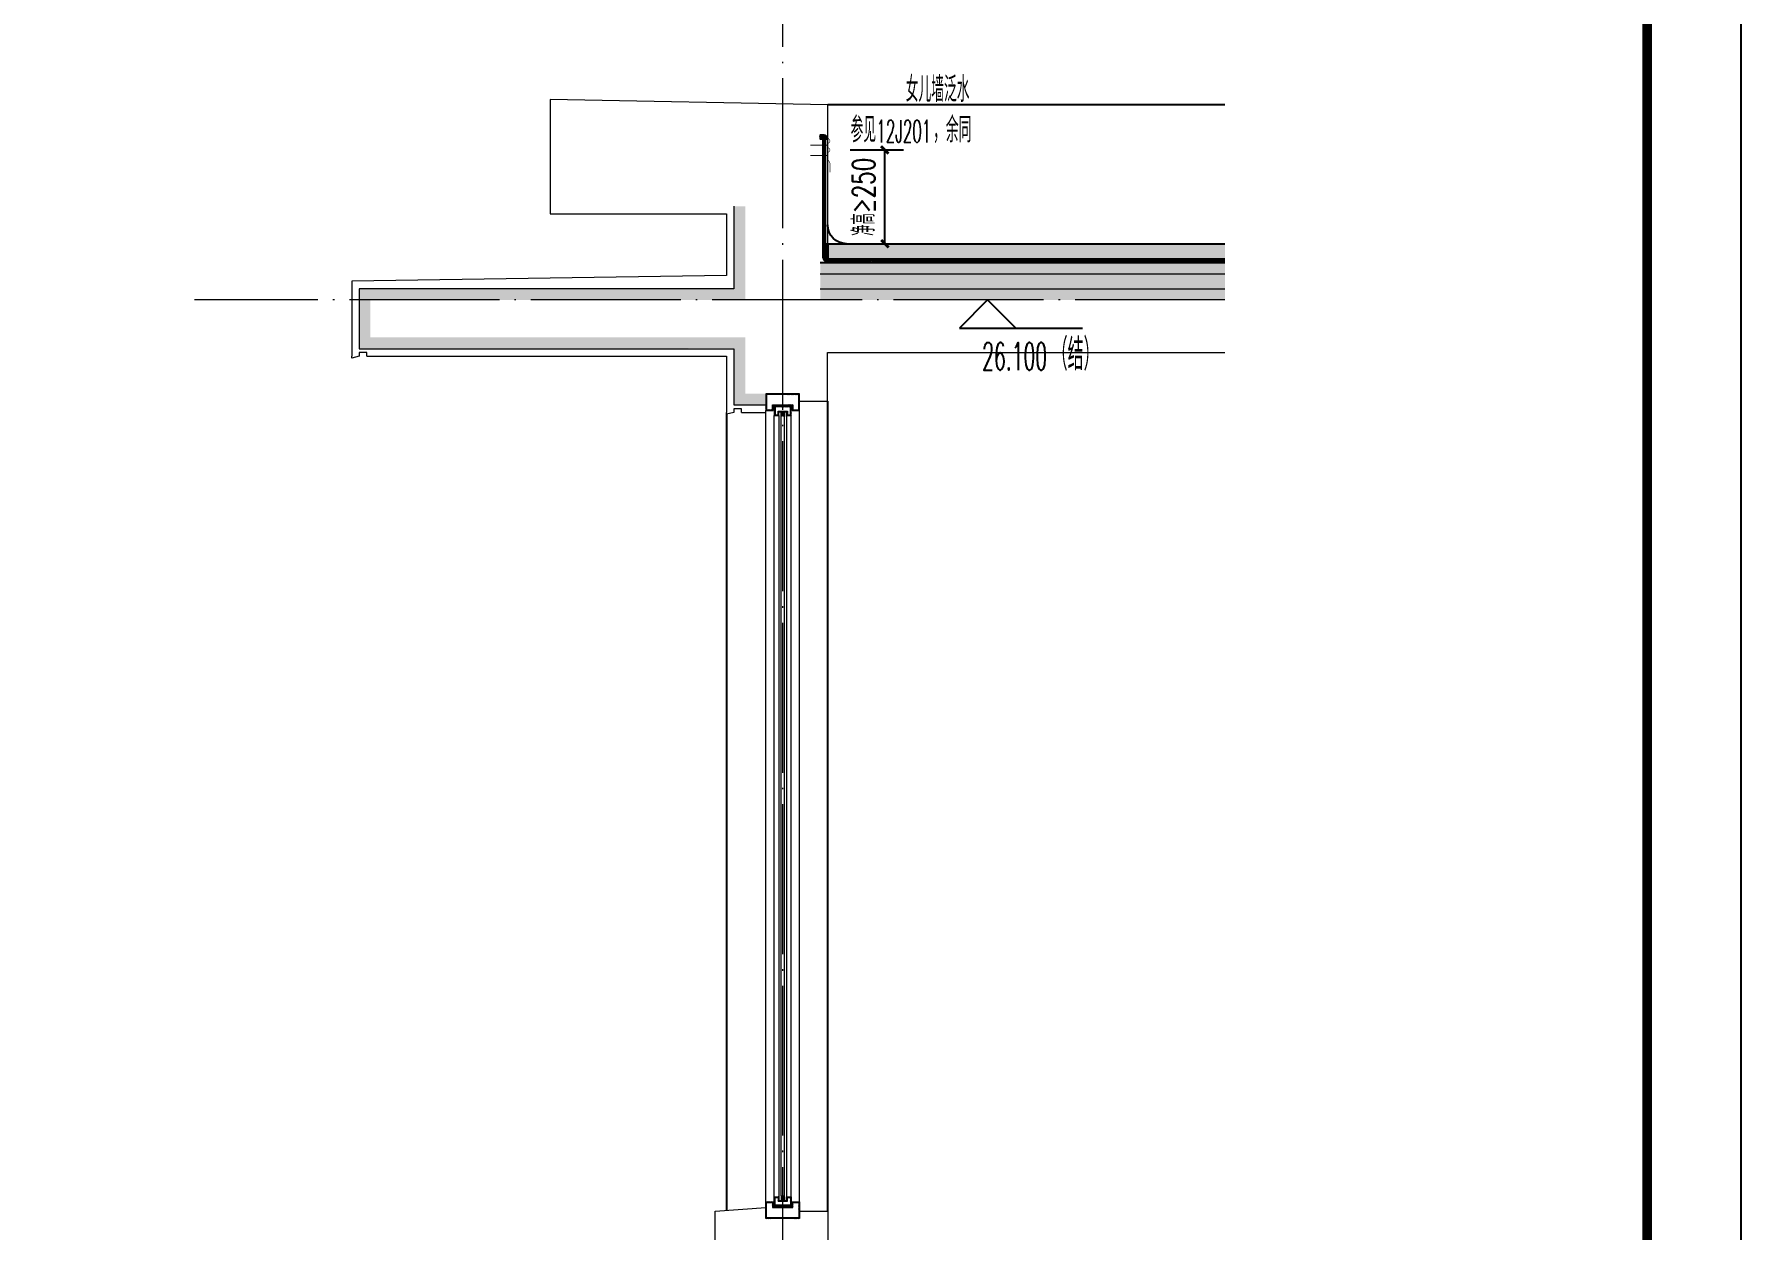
# Model space of a CAD drawing. Extents: x -518115 to 790560, y -210384 to 1628073.
# Drawn here: x 686027 to 690580, y -156280 to -153091 of the extents above; entities that cross this region are included whole.
import ezdxf
from ezdxf.xclip import XClip

# ---------------------------------------------------------------- set-up
doc = ezdxf.new("R2010")
doc.units = 0
doc.header["$LTSCALE"] = 1000
doc.header["$MEASUREMENT"] = 0
doc.header["$XCLIPFRAME"] = 0
doc.linetypes.add('DASH', pattern=[0.35, 0.25, -0.1])
doc.linetypes.add('DOTE', pattern=[2.42, 2, -0.2, 0.02, -0.2])
for name, color, linetype in [('3-屋面构造层', 157, 'Continuous'), ('DIM_ELEV', 3, 'Continuous'), ('DIM_IDEN', 67, 'Continuous'), ('PUB_TEXT', 4, 'Continuous'), ('SURFACE', 6, 'Continuous'), ('图框', 140, 'Continuous'), ('看线', 251, 'Continuous'), ('立面-看线', 251, 'Continuous')]:
    doc.layers.add(name, color=color, linetype=linetype)
for name, color, linetype, lineweight in [('DOTE', 19, 'DOTE', 9), ('PUB_HATCH', 8, 'Continuous', 9), ('S_WINDOW', 144, 'Continuous', 15), ('内粉刷', 37, 'Continuous', 9), ('细细', 250, 'Continuous', 0)]:
    doc.layers.add(name, color=color, linetype=linetype, lineweight=lineweight)
doc.layers.add('yichutu', color=7, linetype='Continuous', true_color=0xffffff, plot=False)
doc.styles.add('_TCH_DIM', font='SIMPLEX.shx', dxfattribs={"width": 0.7, "bigfont": 'GBCBIG.shx'})
doc.styles.add('_TCH_DIM_T3', font='SIMPLEX.shx', dxfattribs={"width": 0.494118, "bigfont": 'GBCBIG.shx'})
doc.dimstyles.new('_TCH_ARCH&&20', dxfattribs={"dimtxt": 59.5, "dimasz": 20, "dimexe": 50, "dimexo": 60, "dimgap": 25.25, "dimtad": 1, "dimdec": 0, "dimzin": 0, "dimdsep": 46, "dimtxsty": '_TCH_DIM_T3', "dimblk": 'ARCHTICK', "dimcen": 0.09, "dimclrt": 7, "dimazin": 2, "dimtfac": 1, "dimtdec": 0, "dimtix": 1, "dimtmove": 2, "dimatfit": 3, "dimfxl": 1, "dimtolj": 1, "dimtzin": 0, "dimarcsym": 0})
pattern_1 = [(315, (-434612.2352, 49780.5296), (-1.767766953, -1.767766953), []), (315, (-434611.0567, 49780.5296), (-1.767766953, -1.767766953), [])]
pattern_2 = [(315, (-434612.2352, 52018.7677), (-1.767766953, -1.767766953), []), (315, (-434611.0567, 52018.7677), (-1.767766953, -1.767766953), [])]

# ---------------------------------------------------------------- blocks, each defined once
blk = doc.blocks.new('yct-1051-594-26275-14850-25-1002.0')
at = {"layer": 'yichutu', "color": 7, "true_color": 0xffffff}
blk.add_lwpolyline([(0, 0), (0, 14850), (26275, 14850), (26275, 0)], close=True, dxfattribs=at)
blk = doc.blocks.new('GFDDDDRG')
at = {"layer": '图框'}
blk.add_lwpolyline([(923309.8, -107437), (923309.8, -159999.5), (893609.8, -159999.5), (893609.8, -107437)], close=True, dxfattribs=at)
blk.add_lwpolyline([(923309.8, -107437), (923309.8, -159999.5), (893609.8, -159999.5), (893609.8, -107437)], close=True, dxfattribs=at)
at = {"layer": '图框', "const_width": 50}
blk.add_lwpolyline([(894109.8, -159499.5), (922809.8, -159499.5), (922809.8, -108687), (894109.8, -108687)], close=True, dxfattribs=at)
blk = doc.blocks.new('FGHFG4334GDFGDFFGGGGGGDFG4G')
at = {"layer": 'SURFACE', "const_width": 2.25}
for points in [[(46.5, 0), (0, 0)], [(46.5, -27.6), (0, -27.6)]]:
    blk.add_lwpolyline(points, dxfattribs=at)
at = {"layer": 'SURFACE', "const_width": 1.5}
blk.add_lwpolyline([(46.5, 17.2, -1), (46.5, 5.2), (46.5, -6.8, -1), (46.5, -18.8), (46.5, -36.8), (52.5, -48), (52.5, -72.8)], format="xyb", dxfattribs=at)
blk = doc.blocks.new('FGDGDGD')
at = {"layer": '3-屋面构造层'}
h = blk.add_hatch(dxfattribs=at)
h.set_pattern_fill('隔热材料01', color=256, scale=7.692308, style=0)
h.set_pattern_definition([(270, (9.5186, 433.228), (3.846153863, -7e-16), [0.385980771, -3.460173092]), (270, (6.637, 433.228), (3.846153863, -7e-16), [0.385980771, -3.460173092]), (90, (8.5996, 430.618), (-3.846153863, 2e-16), [0.385980771, -3.460173092]), (90, (7.556, 430.618), (-3.846153863, 2e-16), [0.385980771, -3.460173092]), (180, (10.002, 430), (-5e-16, -3.846153863), [3.848019248, 0.001865385]), (135, (8.9282, 430.193), (2e-16, 3.846144175), [0.328307694, -5.110980792]), (116.56505, (12.5422, 430.4251), (8.6793e-06, 3.8461487416), [0.215769232, -8.384500037]), (116.56505, (8.696, 430.4251), (8.6793e-06, 3.8461487416), [0.215769232, -8.384500037]), (153.43495, (13.1603, 430), (-8.679e-06, 3.846148742), [0.431538463, -8.168730805]), (153.43495, (9.3142, 430), (-8.679e-06, 3.846148742), [0.431538463, -8.168730805]), (63.43495, (12.4457, 431.0041), (-8.6793e-06, 3.8461487416), [2.054923086, -6.545346183]), (63.43495, (8.5996, 431.0041), (-8.6793e-06, 3.8461487416), [2.054923086, -6.545346183]), (116.56505, (13.3647, 433.228), (8.6793e-06, 3.8461487416), [0.215769232, -8.384500037]), (116.56505, (9.5186, 433.228), (8.6793e-06, 3.8461487416), [0.215769232, -8.384500037]), (135, (9.422, 433.421), (2e-16, 3.846144175), [0.328307694, -5.110980792]), (153.43495, (13.036, 433.6532), (-8.679e-06, 3.846148742), [0.431538463, -8.168730805]), (153.43495, (9.19, 433.6532), (-8.679e-06, 3.846148742), [0.431538463, -8.168730805]), (45, (6.7336, 433.421), (2e-16, 3.846144175), [0.328307694, -5.110980792]), (63.43495, (10.4833, 433.228), (-8.6793e-06, 3.8461487416), [0.215769232, -8.384500037]), (63.43495, (6.6371, 433.228), (-8.6793e-06, 3.8461487416), [0.215769232, -8.384500037]), (26.56505, (10.812, 433.6532), (8.679e-06, 3.846148742), [0.431538463, -8.168730805]), (26.56505, (6.9658, 433.6532), (8.679e-06, 3.846148742), [0.431538463, -8.168730805]), (116.56505, (11.4023, 431.0041), (8.6793e-06, 3.8461487416), [2.054923086, -6.545346183]), (116.56505, (7.5561, 431.0041), (8.6793e-06, 3.8461487416), [2.054923086, -6.545346183]), (45, (7.2275, 430.193), (2e-16, 3.846144175), [0.328307694, -5.110980792]), (63.43495, (11.3058, 430.4251), (-8.6793e-06, 3.8461487416), [0.215769232, -8.384500037]), (63.43495, (7.4596, 430.4251), (-8.6793e-06, 3.8461487416), [0.215769232, -8.384500037]), (26.56505, (10.6877, 430), (8.679e-06, 3.846148742), [0.431538463, -8.168730805]), (26.56505, (6.8415, 430), (8.679e-06, 3.846148742), [0.431538463, -8.168730805])])
edge = h.paths.add_edge_path()
edge.add_arc((682180.8, 585366.2), 9.23, 450, 540, ccw=False)
edge.add_line((682180.8, 585375.4), (682191.6, 585375.4))
edge.add_line((682191.6, 585375.4), (682191.6, 585366.2))
edge.add_line((682191.6, 585366.2), (682171.6, 585366.2))
h = blk.add_hatch(dxfattribs=at)
h.set_pattern_fill('混凝土', color=256, scale=5, angle=-1.1458, style=0)
h.set_pattern_definition([(48.854237, (-82751.966, -43707.863), (35.7930991, -3.8540962), [3.75, -41.25]), (353.854237, (-82751.966, -43707.863), (-6.1841378, 37.7408106), [3, -33]), (99.305637, (-82748.983, -43708.185), (29.6089874, 33.886691), [3.1870095, -35.0571056]), (45.038437, (-82751.766, -43697.865), (53.1858973, -9.3413237), [5.625, -61.875]), (95.489837, (-82747.334, -43698.644), (47.6977146, 47.7616795), [4.7805144, -52.58565]), (350.038437, (-82751.766, -43697.865), (47.6976773, 47.7617167), [4.5, -49.5]), (19.854237, (-82746.817, -43700.465), (29.4368469, -20.7237073), [3.75, -41.25]), (324.854237, (-82746.817, -43700.465), (12.8883392, 36.0069862), [3, -33]), (70.305637, (-82744.364, -43702.192), (42.3251977, 15.2832459), [3.1870095, -35.0571056]), (36.3542372, (-82751.966, -43707.863), (0.9406985, 16.62920733), [0, -32.6, 0, -33.5, 0, -33.125]), (6.3542372, (-82751.966, -43707.863), (13.54517982, 19.45362572), [0, -19.1, 0, -31.85, 0, -12.625]), (326.3542372, (-82763.114, -43707.64), (26.66323482, -1.66123381), [0, -12.5, 0, -39, 0, -51.75]), (316.3542372, (-82768.113, -43707.54), (29.2535633, 4.4211788), [0, -16.25, 0, -25.9, 0, -36.75])])
h.paths.add_polyline_path([(674875.1, 585046.2), (674875.1, 585086.2), (682171.6, 585086.2), (682171.6, 585046.2)])
h = blk.add_hatch(dxfattribs=at)
h.set_pattern_fill('隔热材料03', color=256, scale=12.5, style=0)
h.set_pattern_definition([(113.578, (-500407.8114, 374696.8656), (-0.0086926214, 6.2699620763), [1.075, -0.5693125, 2.8375, -0.5693125, 1.075, -0.6825]), (66.42, (-500406.1744, 374696.8656), (2.727787851, 6.0425e-05), [1.075, -0.5693125, 2.840375, -0.5693125, 1.075, -0.6825]), (180, (-500406.1744, 374696.8656), (0, 6.25), [1.636625, -1.0910625]), (180, (-500407.538, 374702.4906), (0, 6.25), [1.636625, -1.0910625]), (90, (-500405.7427, 374697.8548), (2.72775, 2e-16), [0.52175, -5.72825]), (90, (-500407.1066, 374700.9798), (2.72775, 2e-16), [0.52175, -5.72825]), (90, (-500408.2427, 374697.8548), (2.72775, 2e-16), [0.52175, -5.72825]), (90, (-500409.6066, 374700.9798), (2.72775, 2e-16), [0.52175, -5.72825])])
edge = h.paths.add_edge_path()
edge.add_line((682177.8, 585086.2), (682177.8, 585050.2))
edge.add_arc((682171.6, 585050.2), 6.25, 270, 360, ccw=False)
edge.add_line((682171.6, 585044), (682171.6, 585086.2))
edge.add_line((682171.6, 585086.2), (682177.8, 585086.2))
h = blk.add_hatch(dxfattribs=at)
h.set_pattern_fill('焦渣矿渣', color=256, scale=4, angle=-1.1458, style=0)
h.set_pattern_definition([(358.8542372, (-82751.966, -43697.863), (8.27546507, 13.69326162), [1.6, -14.4]), (298.8542372, (-82751.966, -43697.863), (15.99644496, -0.32013217), [1.6, -14.4]), (238.8542372, (-82750.366, -43697.895), (7.72097989, -14.0133938), [1.6, -14.4]), (268.8542372, (-82745.567, -43697.991), (15.83683295, -8.3183365), [2.4, -11.456]), (268.8542372, (-82743.967, -43698.023), (15.83683295, -8.3183365), [2.4, -11.456]), (268.8542372, (-82742.368, -43698.055), (15.83683295, -8.3183365), [2.4, -11.456])])
h.paths.add_polyline_path([(674875.1, 585006.2), (674875.1, 585036.2), (682191.6, 585036.2), (682191.6, 585006.2)])
h = blk.add_hatch(dxfattribs=at)
h.set_pattern_fill('加气混凝土', color=256, scale=5, style=0)
h.set_pattern_definition([(0, (-82734.266, -43726.163), (30, 60), [0, -60]), (0, (-82769.366, -43734.263), (30, 60), [0, -60]), (0, (-82749.866, -43734.863), (30, 60), [0, -60]), (0, (-82728.566, -43717.163), (30, 60), [0, -60]), (0, (-82753.466, -43737.863), (30, 60), [0, -60]), (0, (-82722.566, -43679.363), (30, 60), [0, -60]), (0, (-82740.866, -43684.163), (30, 60), [0, -60]), (0, (-82731.266, -43691.663), (30, 60), [0, -60]), (0, (-82780.166, -43692.863), (30, 60), [0, -60]), (0, (-82750.766, -43695.563), (30, 60), [0, -60]), (0, (-82762.166, -43710.863), (30, 60), [0, -60]), (0, (-82761.566, -43733.363), (30, 60), [0, -60]), (0, (-82739.066, -43735.763), (30, 60), [0, -60]), (0, (-82722.566, -43709.363), (30, 60), [0, -60]), (0, (-82778.666, -43718.663), (30, 60), [0, -60]), (0, (-82773.566, -43708.463), (30, 60), [0, -60]), (0, (-82750.166, -43712.663), (30, 60), [0, -60]), (0, (-82758.566, -43721.363), (30, 60), [0, -60]), (0, (-82763.366, -43701.563), (30, 60), [0, -60]), (0, (-82755.866, -43679.063), (30, 60), [0, -60]), (0, (-82776.266, -43731.263), (30, 60), [0, -60]), (0, (-82743.266, -43691.363), (30, 60), [0, -60]), (0, (-82771.166, -43690.463), (30, 60), [0, -60]), (0, (-82775.966, -43682.663), (30, 60), [0, -60]), (130.601294, (-82726.2516, -43698.149), (-149.999998343, 180.000000787), [2.6341554, -1103.7111]), (18.4349488, (-82730.537, -43697.006), (149.99999945, 59.99999956), [2.710524, -376.76279]), (90, (-82730.537, -43699.578), (30, 60), [2.5714284, -117.428565]), (161.565051, (-82727.966, -43700.435), (-150.000000755, 59.99999553), [2.710524, -376.76279]), (53.1301023, (-82727.966, -43700.435), (30.00000006, 59.99999997), [2.857143, -297.14285]), (135, (-82725.68, -43731.006), (-30.00000363, 59.99999594), [2.424366, -167.28126]), (45, (-82729.109, -43731.006), (29.9999998, 59.99999976), [2.424366, -167.28126]), (135, (-82727.394, -43732.72), (-30.00000363, 59.99999594), [2.424366, -167.28126]), (45, (-82727.394, -43732.72), (29.9999998, 59.99999976), [2.424366, -167.28126]), (116.565051, (-82754.537, -43690.72), (-5.2e-06, 119.9999967), [3.1943826, -63.88765]), (180, (-82755.966, -43687.863), (-30, 60), [3.4285716, -56.571425]), (63.434949, (-82760.823, -43690.72), (3e-07, 119.9999994), [3.1943826, -63.88765]), (116.565051, (-82759.394, -43693.58), (-5.2e-06, 119.9999967), [3.1943826, -63.88765]), (0, (-82759.394, -43693.58), (30, 60), [3.4285716, -56.571425]), (63.434949, (-82755.966, -43693.58), (3e-07, 119.9999994), [3.1943826, -63.88765]), (107.102728, (-82731.9658, -43711.0063), (-89.999996559, 300.000000484), [3.8861346, -1628.29025]), (143.972626, (-82733.1087, -43707.292), (-569.999992774, 419.999999525), [3.8861346, -812.202]), (180, (-82736.25, -43705.006), (-30, 60), [3.7142856, -56.28571]), (36.0273733, (-82743.1087, -43707.292), (569.999995788, 419.999995472), [3.8861346, -812.202]), (71.5650511, (-82744.252, -43710.721), (90.00000046, 299.99999948), [3.6140316, -375.85928]), (107.102728, (-82743.1087, -43714.4348), (-89.999996559, 300.000000484), [3.8861346, -1628.29025]), (143.972626, (-82739.966, -43716.7206), (-569.999992774, 419.999999525), [3.8861346, -812.202]), (0, (-82739.966, -43716.72), (30, 60), [3.7142856, -56.28571]), (36.0273733, (-82736.2516, -43716.7206), (569.999995788, 419.999995472), [3.8861346, -812.202]), (71.5650511, (-82733.109, -43714.435), (90.00000046, 299.99999948), [3.6140316, -375.85928]), (150.255118, (-82731.3944, -43683.006), (-90.000000213, 59.999999257), [2.303502, -481.43196]), (90, (-82733.394, -43684.15), (30, 60), [2.2857144, -117.714275]), (29.7448813, (-82733.3944, -43684.149), (90.000000053, 59.99999972), [2.303502, -481.43196]), (116.565051, (-82745.394, -43725.58), (-5.2e-06, 119.9999967), [3.1943826, -63.88765]), (168.690067, (-82746.823, -43722.7206), (-270.0000002, 59.999998494), [2.9137254, -608.96855]), (41.1859251, (-82751.9658, -43724.149), (749.999995456, 659.999994229), [3.0371844, -1272.5802]), (90, (-82751.966, -43727.006), (30, 60), [2.857143, -117.14285]), (138.814074, (-82749.68, -43729.0063), (-749.999986669, 660.000004204), [3.0371844, -1272.5802]), (16.6992442, (-82749.68, -43729.0063), (989.999992552, 299.999996858), [2.982945, -1249.85375]), (60.9453959, (-82746.823, -43728.149), (29.99999992, 59.999999469), [2.9416086, -1232.53395]), (109.983106, (-82770.5373, -43700.4348), (-150.000000565, 419.9999988885), [3.3442002, -1401.21975]), (155.556045, (-82771.68, -43697.292), (-390.0000014866, 179.99999626), [3.4522986, -1446.51315]), (24.4439547, (-82777.9658, -43697.292), (390.0000001945, 179.999999134), [3.4522986, -1446.51315]), (70.0168934, (-82779.1087, -43700.4348), (150.000000452, 419.999998958), [3.3442002, -1401.21975]), (109.983106, (-82777.9658, -43703.5777), (-150.000000565, 419.9999988885), [3.3442002, -1401.21975]), (160.016893, (-82774.823, -43704.7206), (-150.000000088, 59.999997267), [3.3442002, -698.93775]), (19.9831065, (-82774.823, -43704.7206), (149.999999176, 59.999999905), [3.3442002, -698.93775]), (70.0168934, (-82771.68, -43703.5777), (150.000000452, 419.999998958), [3.3442002, -1401.21975]), (122.005383, (-82748.2516, -43705.8634), (-30.000004026, 59.999996937), [2.6954232, -563.3434]), (18.4349488, (-82752.252, -43704.435), (149.99999945, 59.99999956), [2.710524, -376.76279]), (90, (-82752.252, -43707.006), (30, 60), [2.5714284, -117.428565]), (161.565051, (-82749.68, -43707.863), (-150.000000755, 59.99999553), [2.710524, -376.76279]), (54.4623222, (-82749.68, -43707.8634), (209.999999696, 299.99999955), [2.457807, -1029.82115]), (116.565051, (-82765.68, -43720.435), (-5.2e-06, 119.9999967), [3.1943826, -63.88765]), (180, (-82767.11, -43717.58), (-30, 60), [3.142857, -56.85714]), (59.0362434, (-82771.966, -43720.435), (30.000000098, 59.99999971), [3.3319728, -696.3822]), (120.963756, (-82770.2516, -43723.292), (-30.0000041, 59.999997245), [3.3319728, -696.3822]), (0, (-82770.25, -43723.29), (30, 60), [3.142857, -56.85714]), (63.434949, (-82767.11, -43723.29), (3e-07, 119.9999994), [3.1943826, -63.88765])])
h.paths.add_polyline_path([(682191.6, 584936.2), (674875.1, 584936.2), (674875.1, 584966.2), (682191.6, 584966.2)])
at = {"layer": '立面-看线'}
h = blk.add_hatch(dxfattribs=at)
h.set_pattern_fill('HONEY', color=256, scale=7)
h.set_pattern_definition([(0, (-799653.24, -415240.13), (16.66875, 9.623705), [11.1125, -22.225]), (120, (-799653.24, -415240.13), (-16.66874801, 9.62370845), [11.1125, -22.225]), (60, (-799653.24, -415240.13), (1.99e-06, 19.24741345), [-22.225, 11.1125])])
h.paths.add_polyline_path([(682191.6, 584966.2), (674875.1, 584966.2), (674875.1, 585006.2), (682191.6, 585006.2)])
at = {"layer": '3-屋面构造层'}
for p, q in [((682177.8, 585086.2), (674875.1, 585086.2)), ((682171.6, 585086.2), (682171.6, 585044)), ((682171.6, 585046.2), (674875.1, 585046.2)), ((682191.6, 585036.2), (674875.1, 585036.2))]:
    blk.add_line(p, q, dxfattribs=at)
at = {"layer": '3-屋面构造层', "color": 251, "linetype": 'DASH', "ltscale": 0.05, "true_color": 0x636466, "const_width": 2.5}
for points in [[(682056.6, 585042.7), (682171.6, 585042.7, 0.414214), (682179.1, 585050.2), (682179.1, 585366.2)], [(682056.6, 585039), (682171.6, 585039, 0.414214), (682182.8, 585050.2), (682182.8, 585366.2)]]:
    blk.add_lwpolyline(points, format="xyb", dxfattribs=at)
at = {"layer": '3-屋面构造层', "color": 251, "true_color": 0x636466}
for points in [[(682056.6, 585041.5), (682171.6, 585041.5, 0.414214), (682180.3, 585050.2), (682180.3, 585366.2)], [(682056.6, 585044), (682171.6, 585044, 0.414214), (682177.8, 585050.2), (682177.8, 585366.2)], [(682056.6, 585040.2), (682171.6, 585040.2, 0.414214), (682181.6, 585050.2), (682181.6, 585366.2), (682184.1, 585366.2), (682184.1, 585050.2, -0.414214), (682171.6, 585037.7), (682056.6, 585037.7)]]:
    blk.add_lwpolyline(points, format="xyb", dxfattribs=at)
at = {"layer": '3-屋面构造层', "ltscale": 0.8}
blk.add_lwpolyline([(682171.6, 585366.2, -0.414214), (682180.8, 585375.4), (682191.6, 585375.4), (682191.6, 585366.2), (682171.6, 585366.2)], format="xyb", dxfattribs=at)
at = {"layer": '3-屋面构造层', "color": 251, "linetype": 'DASH', "ltscale": 0.05, "true_color": 0x636466, "const_width": 2.5}
for points in [[(682042.7, 585039), (674875.1, 585039)], [(682056.6, 585042.7), (682042.7, 585039)]]:
    blk.add_lwpolyline(points, dxfattribs=at)
at = {"layer": '3-屋面构造层', "color": 251, "true_color": 0x636466}
for points in [[(682042.7, 585040.2), (674875.1, 585040.2)], [(674875.1, 585037.7), (682042.7, 585037.7)], [(682056, 585043.8), (682042.1, 585040.1)], [(682043.2, 585037.9), (682057.1, 585041.6)]]:
    blk.add_lwpolyline(points, dxfattribs=at)
at = {"layer": '3-屋面构造层'}
blk.add_arc((682121.6, 585136.2), 50, 270, 360, dxfattribs=at)
at = {"layer": 'PUB_HATCH', "color": 215, "true_color": 0xa953a0}
for p, q in [((682191.6, 585006.2), (674875.1, 585006.2)), ((682191.6, 584966.2), (674875.1, 584966.2))]:
    blk.add_line(p, q, dxfattribs=at)
at = {"layer": '3-屋面构造层', "color": 1, "xscale": -1}
blk.add_blockref('FGHFG4334GDFGDFFGGGGGGDFG4G', (682218.1, 585349), dxfattribs=at)
blk = doc.blocks.new('A$C40486AD2')
at = {"layer": 'PUB_TEXT', "style": '_TCH_DIM'}
for s, height, width, p in [('女儿墙泛水', 67.52, 0.7, (254.8, 115.3)), ('参见', 67.52, 0.7, (107.7, 7.5)), ('12J201', 59.5, 0.494118, (176.6, 7.5)), ('，余同', 67.52, 0.7, (327.8, 7.5))]:
    blk.add_text(s, height=height, dxfattribs=dict(at, width=width)).set_placement(p)
blk = doc.blocks.new('_ArchTick')
at = {"color": 0, "linetype": 'ByBlock', "const_width": 0.4}
blk.add_lwpolyline([(-0.5, -0.5), (0.5, 0.5)], dxfattribs=at)
blk = doc.blocks.new('*D323')
at = {"layer": 'Defpoints', "color": 0, "transparency": 16777216}
for p in [(688144, -153400.3), (688296.5, -153400.3), (688144, -153650.3)]:
    blk.add_point(p, dxfattribs=at)
at = {"layer": 'DIM_IDEN', "color": 0, "lineweight": -2, "transparency": 16777216}
for p, q in [((688204, -153400.3), (688346.5, -153400.3)), ((688296.5, -153650.3), (688296.5, -153400.3)), ((688204, -153650.3), (688346.5, -153650.3))]:
    blk.add_line(p, q, dxfattribs=at)
at = {"layer": 'DIM_IDEN', "color": 0, "lineweight": -2, "transparency": 16777216, "xscale": 20, "yscale": 20, "zscale": 20}
for p, rotation in [((688296.5, -153400.3), 90), ((688296.5, -153650.3), 270)]:
    blk.add_blockref('_ArchTick', p, dxfattribs=dict(at, rotation=rotation))
at = {"layer": 'DIM_IDEN', "color": 7, "transparency": 16777216, "insert": (688239.9, -153525.3), "char_height": 59.5, "attachment_point": 5, "rotation": 90, "style": '_TCH_DIM_T3'}
blk.add_mtext('\\A1;{\\W0.70588;净高≥250}', dxfattribs=at)

msp = doc.modelspace()

# ---------------------------------------------------------------- hatches: boundary and pattern name
at = {"layer": '立面-看线'}
h = msp.add_hatch(dxfattribs=at)
h.set_pattern_fill('HONEY', color=256, scale=7)
h.set_pattern_definition([(0, (-123979.296, -541472.237), (16.66875, 9.623705), [11.1125, -22.225]), (120, (-123979.296, -541472.237), (-16.66874801, 9.62370845), [11.1125, -22.225]), (60, (-123979.296, -541472.237), (1.99e-06, 19.24741345), [-22.225, 11.1125])])
h.paths.add_polyline_path([(687924, -153550.3), (687894, -153550.3), (687894, -153770.3), (686894, -153770.3), (686894, -153930.3), (687894, -153928.7), (687894, -154080.3), (687979, -154080.3), (687979, -154050.3), (687924, -154050.3), (687924, -153900.3), (686924, -153900.3), (686924, -153800.3), (687924, -153800.3)])
at = {"layer": '细细'}
h = msp.add_hatch(dxfattribs=at)
h.set_pattern_fill('金属', color=256, style=0)
h.set_pattern_definition(pattern_2)
h.paths.add_polyline_path([(688069, -154095.3), (688049, -154095.3), (688049, -154081.8), (687999, -154081.8), (687999, -154095.3), (687979, -154095.3), (687979, -154050.3), (688069, -154050.3)])
h.paths.add_polyline_path([(688051, -154079.8), (688051, -154093.3), (688067, -154093.3), (688067, -154052.3), (687981, -154052.3), (687981, -154093.3), (687997, -154093.3), (687997, -154079.8)], flags=16)
h = msp.add_hatch(dxfattribs=at)
h.set_pattern_fill('金属', color=256, style=0)
h.set_pattern_definition(pattern_2)
h.paths.add_polyline_path([(688001.5, -154083.8), (688001.5, -154108.8), (688013.5, -154108.8), (688013.5, -154098.8), (688034.5, -154098.8), (688034.5, -154108.8), (688046.5, -154108.8), (688046.5, -154083.8)])
h.paths.add_polyline_path([(688044.5, -154085.8), (688044.5, -154106.8), (688036.5, -154106.8), (688036.5, -154096.8), (688011.5, -154096.8), (688011.5, -154106.8), (688003.5, -154106.8), (688003.5, -154085.8)], flags=16)
h = msp.add_hatch(color=256, dxfattribs=at)
edge = h.paths.add_edge_path()
edge.add_line((688028.5, -154098.8), (688028.5, -154110.8))
edge.add_arc((688024, -154119.1), 9.44, 61.5175, 118.4825)
edge.add_line((688019.5, -154110.8), (688019.5, -154098.8))
edge.add_arc((688024, -154090.5), 9.44, 241.5175, 298.4825)
h = msp.add_hatch(dxfattribs=at)
h.set_pattern_fill('金属', color=256, style=0)
h.set_pattern_definition(pattern_1)
h.paths.add_polyline_path([(688001.5, -156216.8), (688001.5, -156191.8), (688013.5, -156191.8), (688013.5, -156201.8), (688034.5, -156201.8), (688034.5, -156191.8), (688046.5, -156191.8), (688046.5, -156216.8)])
h.paths.add_polyline_path([(688044.5, -156214.8), (688044.5, -156193.8), (688036.5, -156193.8), (688036.5, -156203.8), (688011.5, -156203.8), (688011.5, -156193.8), (688003.5, -156193.8), (688003.5, -156214.8)], flags=16)
h = msp.add_hatch(color=256, dxfattribs=at)
edge = h.paths.add_edge_path()
edge.add_line((688028.5, -156201.8), (688028.5, -156189.8))
edge.add_arc((688024, -156181.5), 9.44, 241.5175, 298.4825, ccw=False)
edge.add_line((688019.5, -156189.8), (688019.5, -156201.8))
edge.add_arc((688024, -156210.1), 9.44, 61.5175, 118.4825, ccw=False)
h = msp.add_hatch(dxfattribs=at)
h.set_pattern_fill('金属', color=256, style=0)
h.set_pattern_definition(pattern_1)
h.paths.add_polyline_path([(688069, -156205.3), (688049, -156205.3), (688049, -156218.8), (687999, -156218.8), (687999, -156205.3), (687979, -156205.3), (687979, -156250.3), (688069, -156250.3)])
h.paths.add_polyline_path([(688051, -156220.8), (688051, -156207.3), (688067, -156207.3), (688067, -156248.3), (687981, -156248.3), (687981, -156207.3), (687997, -156207.3), (687997, -156220.8)], flags=16)

# ---------------------------------------------------------------- linework, layer by layer
at = {"color": 251, "true_color": 0x636466}
msp.add_line((689204, -153280.2), (688144, -153280.3), dxfattribs=at)
at = {"layer": 'DIM_ELEV', "color": 3}
for p, q in [((688570.7, -153800.3), (688495.7, -153875.3)), ((688570.7, -153800.3), (688645.7, -153875.3)), ((688495.7, -153875.3), (688823.7, -153875.3))]:
    msp.add_line(p, q, dxfattribs=at)
at = {"layer": 'DOTE', "linetype": 'DOTE', "ltscale": 0.2}
for p, q in [((688024, -157481.1), (688024, -152700.3)), ((689204, -153800.3), (686454.5, -153800.3))]:
    msp.add_line(p, q, dxfattribs=at)
at = {"layer": 'PUB_HATCH', "color": 215, "true_color": 0xa953a0}
msp.add_lwpolyline([(687894, -153550.3), (687894, -153770.3), (686894, -153770.3), (686894, -153930.3), (687894, -153930.3), (687894, -154080.3), (687979, -154080.3)], dxfattribs=at)
at = {"layer": 'S_WINDOW'}
for p, q in [((687979, -156205.3), (687979, -154095.3)), ((688069, -156205.3), (688069, -154095.3)), ((688001.5, -156191.8), (688001.5, -154108.8)), ((688046.5, -156191.8), (688046.5, -154108.8))]:
    msp.add_line(p, q, dxfattribs=at)
for points in [[(687979, -154050.3), (687979, -154095.3), (687999, -154095.3), (687999, -154081.8), (688049, -154081.8), (688049, -154095.3), (688069, -154095.3), (688069, -154050.3)], [(687981, -154052.3), (687981, -154093.3), (687997, -154093.3), (687997, -154079.8), (688051, -154079.8), (688051, -154093.3), (688067, -154093.3), (688067, -154052.3)], [(688001.5, -154083.8), (688001.5, -154108.8), (688013.5, -154108.8), (688013.5, -154098.8), (688034.5, -154098.8), (688034.5, -154108.8), (688046.5, -154108.8), (688046.5, -154083.8)], [(688003.5, -154085.8), (688003.5, -154106.8), (688011.5, -154106.8), (688011.5, -154096.8), (688036.5, -154096.8), (688036.5, -154106.8), (688044.5, -154106.8), (688044.5, -154085.8)], [(688001.5, -156216.8), (688001.5, -156191.8), (688013.5, -156191.8), (688013.5, -156201.8), (688034.5, -156201.8), (688034.5, -156191.8), (688046.5, -156191.8), (688046.5, -156216.8)], [(687979, -156250.3), (687979, -156205.3), (687999, -156205.3), (687999, -156218.8), (688049, -156218.8), (688049, -156205.3), (688069, -156205.3), (688069, -156250.3)], [(687981, -156248.3), (687981, -156207.3), (687997, -156207.3), (687997, -156220.8), (688051, -156220.8), (688051, -156207.3), (688067, -156207.3), (688067, -156248.3)], [(688003.5, -156214.8), (688003.5, -156193.8), (688011.5, -156193.8), (688011.5, -156203.8), (688036.5, -156203.8), (688036.5, -156193.8), (688044.5, -156193.8), (688044.5, -156214.8)]]:
    msp.add_lwpolyline(points, close=True, dxfattribs=at)
at = {"layer": '内粉刷'}
for points in [[(688144, -153650.3), (688144, -153280.3), (687404, -153265.3), (687404, -153570.3), (687874, -153570.3)], [(687874, -153570.3), (687874, -153735.3), (686874, -153750.3), (686874, -153950.3)], [(686914, -153950.3), (686914, -153940.3), (686894, -153940.3), (686894, -153950.3), (686874, -153955.3), (686874, -153950.3)], [(686914, -153950.3), (687874, -153950.3), (687874, -154100.3)], [(688068.9, -154070.3), (688143.9, -154070.3), (688143.9, -153940.3), (689204, -153940.3)], [(687914, -154100.3), (687914, -154090.3), (687894, -154090.3), (687894, -154100.3), (687874, -154105.3), (687874, -154100.3)], [(687914, -154100.3), (687979, -154100.3)], [(687904, -156550.3), (687904, -156330.3), (687844, -156330.3), (687844, -156230.3), (687979, -156220.3)], [(688069, -156230.3), (688144, -156230.3), (688144, -156400.3)]]:
    msp.add_lwpolyline(points, dxfattribs=at)
at = {"layer": '看线'}
for p, q in [((688144, -156230.3), (688144, -154070.3)), ((687874, -154105.3), (687874, -156227.1))]:
    msp.add_line(p, q, dxfattribs=at)
at = {"layer": '细细'}
for points in [[(688013.5, -154108.8), (688013.5, -156191.8)], [(688019.5, -156189.8), (688019.5, -154098.8)], [(688028.5, -156189.8), (688028.5, -154098.8)], [(688034.5, -154108.8), (688034.5, -156191.8)]]:
    msp.add_lwpolyline(points, dxfattribs=at)
for points in [[(688028.5, -154098.8), (688028.5, -154110.8, 0.253805), (688019.5, -154110.8), (688019.5, -154098.8, 0.253805)], [(688028.5, -156201.8), (688028.5, -156189.8, -0.253805), (688019.5, -156189.8), (688019.5, -156201.8, -0.253805)]]:
    msp.add_lwpolyline(points, format="xyb", close=True, dxfattribs=at)

# ---------------------------------------------------------------- block references
at = {"xscale": 0.5, "yscale": 0.5, "zscale": 0.5}
msp.add_blockref('GFDDDDRG', (228925.6, -93716.5), dxfattribs=at)
msp.add_blockref('A$C40486AD2', (688097.5, -153387.5))
ref = msp.add_blockref('FGDGDGD', (1370315.6, -738736.5), dxfattribs=dict(xscale=-1))
XClip(ref).set_block_clipping_path([(681111.5682333743, 584936.1769558351), (682291.5665918037, 585389.8130026822)])
at = {"layer": 'yichutu', "rotation": 270}
msp.add_blockref('yct-1051-594-26275-14850-25-1002.0', (675730.5, -147435), dxfattribs=at)

# ---------------------------------------------------------------- texts
at = {"layer": 'DIM_ELEV', "color": 7, "style": '_TCH_DIM'}
for s, height, width, p in [('26.100', 74.38, 0.494118, (688556.2, -153987.8)), ('（结）', 84.4, 0.7, (688741.7, -153987.8))]:
    msp.add_text(s, height=height, dxfattribs=dict(at, width=width)).set_placement(p)

# ---------------------------------------------------------------- dimensions: what is measured, and where the dimension line sits
at = {"layer": 'DIM_IDEN'}
dim = msp.add_aligned_dim(p1=(688144, -153650.3), p2=(688144, -153400.3), distance=-152.5, text='{\\W0.70588;净高≥250}', dimstyle='_TCH_ARCH&&20', dxfattribs=at)
dim.commit()
dim.dimension.update_dxf_attribs({"geometry": '*D323', "text_midpoint": (688239.9, -153525.3)})

doc.saveas('drawing.dxf')
